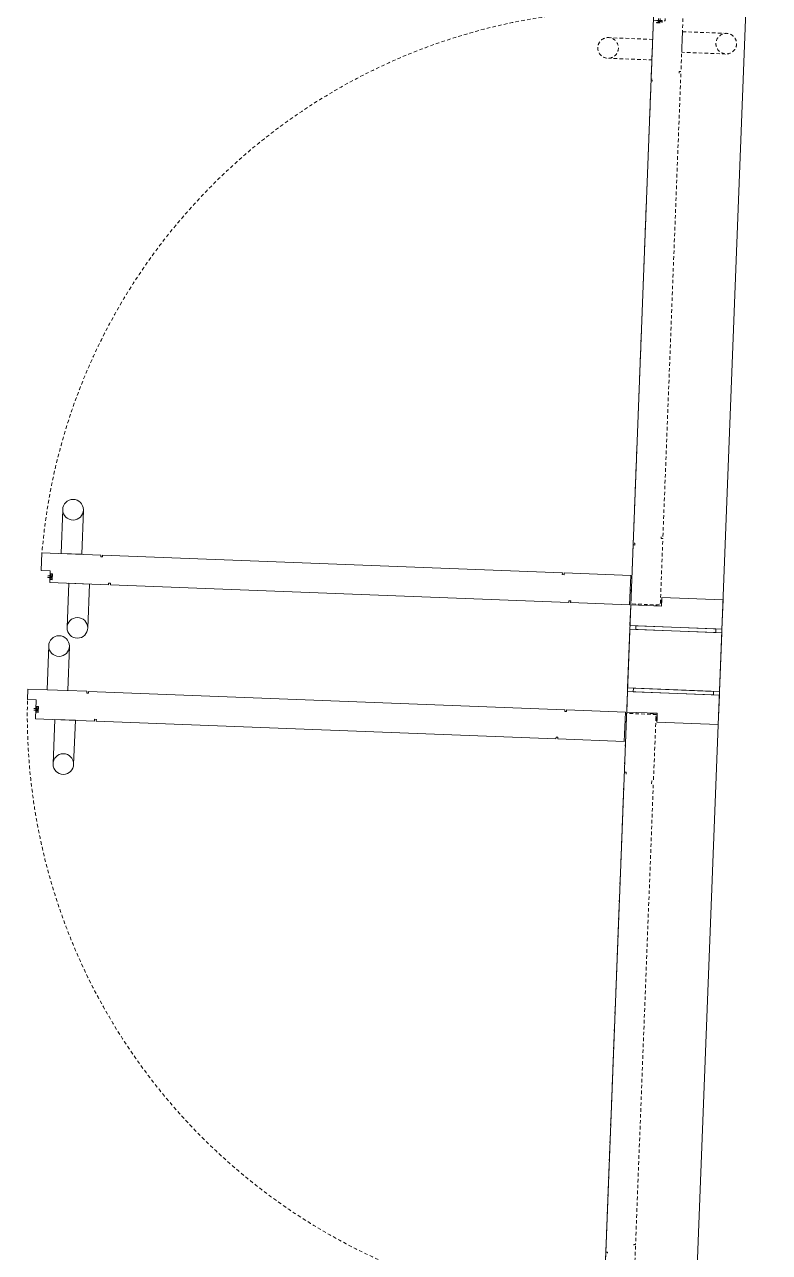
# Model space of a CAD drawing. Header units: millimetres. Extents: x 32078 to 83548, y -4690 to 56252.
# Drawn here: x 47298 to 48561, y 20573 to 22658 of the extents above; entities that cross this region are included whole.
import ezdxf

# ---------------------------------------------------------------- set-up
doc = ezdxf.new("R2010")
doc.units = ezdxf.units.MM
doc.header["$MEASUREMENT"] = 0
doc.linetypes.add('DGN Style 2', pattern=[10, 6, -4])
for name, color, linetype, lineweight in [('DOOR-CODE', 40, 'Continuous', 0), ('DOOR-FRAM', 40, 'Continuous', 0), ('DOOR-HEAD', 42, 'Continuous', 30), ('DOOR-LEAF', 40, 'Continuous', 0), ('DOOR-OPNG', 40, 'Continuous', 0)]:
    doc.layers.add(name, color=color, linetype=linetype, lineweight=lineweight)

# ---------------------------------------------------------------- blocks, each defined once
blk = doc.blocks.new('*U263')
at = {"color": 0, "linetype": 'ByBlock', "lineweight": -2, "flags": 128}
blk.add_lwpolyline([(14.4, -18.4), (-60.6, -15.5), (-59.2, 19.5), (15.7, 16.6)], dxfattribs=at)
at = {"color": 0, "linetype": 'ByBlock', "lineweight": -2}
blk.add_wipeout([(32.5, -1.6), (32.5, -0.5), (32.5, 0.6), (32.4, 1.7), (32.2, 2.8), (31.9, 3.9), (31.6, 4.9), (31.2, 5.9), (30.7, 6.9), (30.2, 7.9), (29.6, 8.8), (29, 9.7), (28.3, 10.6), (27.5, 11.4), (26.7, 12.1), (25.9, 12.9), (25, 13.5), (24.1, 14.1), (23.1, 14.6), (22.1, 15.1), (21.1, 15.5), (20.1, 15.9), (19, 16.2), (17.9, 16.4), (16.8, 16.5), (15.7, 16.6), (14.6, 16.6), (13.5, 16.5), (12.4, 16.4), (11.4, 16.2), (10.3, 15.9), (9.2, 15.6), (8.2, 15.2), (7.2, 14.7), (6.3, 14.2), (5.3, 13.6), (4.4, 13), (3.6, 12.3), (2.8, 11.6), (2, 10.8), (1.3, 9.9), (0.7, 9), (0.1, 8.1), (-0.5, 7.2), (-1, 6.2), (-1.4, 5.1), (-1.7, 4.1), (-2, 3), (-2.2, 2), (-2.4, 0.9), (-2.4, -0.2), (-2.4, -1.3), (-2.4, -2.4), (-2.2, -3.5), (-2.1, -4.6), (-1.8, -5.7), (-1.5, -6.7), (-1.1, -7.7), (-0.6, -8.7), (-0.1, -9.7), (0.5, -10.6), (1.1, -11.5), (1.8, -12.4), (2.6, -13.2), (3.4, -13.9), (4.2, -14.6), (5.1, -15.3), (6, -15.9), (7, -16.4), (8, -16.9), (9, -17.3), (10.1, -17.7), (11.1, -18), (12.2, -18.2), (13.3, -18.3), (14.4, -18.4), (15.5, -18.4), (16.6, -18.3), (17.7, -18.2), (18.7, -18), (19.8, -17.7), (20.9, -17.4), (21.9, -17), (22.9, -16.5), (23.9, -16), (24.8, -15.4), (25.7, -14.8), (26.5, -14.1), (27.3, -13.4), (28.1, -12.6), (28.8, -11.7), (29.5, -10.8), (30.1, -9.9), (30.6, -9), (31.1, -8), (31.5, -6.9), (31.8, -5.9), (32.1, -4.8), (32.3, -3.8)], dxfattribs=at)
blk.add_circle((15.1, -0.9), 17.5, dxfattribs=at)
blk = doc.blocks.new('*U264')
at = {"color": 0, "linetype": 'ByBlock', "lineweight": -2, "extrusion": (0, 0, -1), "flags": 128}
blk.add_lwpolyline([(-42.4, -19.5), (32.6, -16.6), (31.2, 18.4), (-43.7, 15.5)], dxfattribs=at)
at = {"color": 0, "linetype": 'ByBlock', "lineweight": -2}
blk.add_wipeout([(60.6, -2.7), (60.5, -3.8), (60.3, -4.8), (60.1, -5.9), (59.8, -7), (59.5, -8), (59.1, -9), (58.6, -10), (58.1, -11), (57.5, -11.9), (56.8, -12.8), (56.1, -13.6), (55.3, -14.4), (54.5, -15.2), (53.7, -15.9), (52.8, -16.5), (51.9, -17.1), (50.9, -17.6), (49.9, -18.1), (48.9, -18.5), (47.8, -18.8), (46.8, -19.1), (45.7, -19.3), (44.6, -19.4), (43.5, -19.5), (42.4, -19.5), (41.3, -19.4), (40.2, -19.2), (39.1, -19), (38.1, -18.8), (37, -18.4), (36, -18), (35, -17.5), (34, -17), (33.1, -16.4), (32.2, -15.7), (31.4, -15), (30.6, -14.3), (29.9, -13.5), (29.2, -12.6), (28.5, -11.7), (27.9, -10.8), (27.4, -9.8), (27, -8.8), (26.6, -7.8), (26.2, -6.7), (26, -5.7), (25.8, -4.6), (25.6, -3.5), (25.6, -2.4), (25.6, -1.3), (25.7, -0.2), (25.8, 0.9), (26, 2), (26.3, 3), (26.6, 4.1), (27.1, 5.1), (27.5, 6.1), (28.1, 7), (28.7, 8), (29.3, 8.8), (30, 9.7), (30.8, 10.5), (31.6, 11.2), (32.4, 11.9), (33.3, 12.6), (34.3, 13.1), (35.2, 13.7), (36.2, 14.1), (37.3, 14.5), (38.3, 14.9), (39.4, 15.1), (40.5, 15.3), (41.5, 15.5), (42.6, 15.5), (43.7, 15.5), (44.8, 15.4), (45.9, 15.3), (47, 15.1), (48.1, 14.8), (49.1, 14.4), (50.1, 14), (51.1, 13.6), (52.1, 13), (53, 12.4), (53.9, 11.8), (54.7, 11.1), (55.5, 10.3), (56.3, 9.5), (57, 8.6), (57.6, 7.7), (58.2, 6.8), (58.7, 5.8), (59.2, 4.9), (59.6, 3.8), (59.9, 2.8), (60.2, 1.7), (60.4, 0.6), (60.5, -0.5)], dxfattribs=at)
at = {"color": 0, "linetype": 'ByBlock', "lineweight": -2, "extrusion": (0, 0, -1)}
blk.add_circle((-43.1, -2), 17.5, dxfattribs=at)
blk = doc.blocks.new('*U265')
at = {"color": 0, "linetype": 'ByBlock', "lineweight": -2, "flags": 128}
for points in [[(-12.5, 0.2), (-12.5, -0.3), (-9.5, -0.3), (-9.5, -3.3), (-18.5, -3.3), (-18.5, -0.3), (-15.5, -0.3), (-15.5, 0.2), (-19, 0.2), (-19, -3.8), (-9, -3.8), (-9, 0.2), (-12.5, 0.2)], [(-15.5, 3.7), (-15.3, 3.7), (-15.3, -0.3), (-15.5, -0.3), (-15.5, 3.7)], [(-12.7, 3.7), (-12.5, 3.7), (-12.5, -0.3), (-12.7, -0.3), (-12.7, 3.7)], [(-16.5, -0.3), (-16, -0.3), (-16, -1.3), (-16.5, -1.3), (-16.5, -0.3)], [(-15.3, -1.3), (-14.8, -1.3), (-14.8, -3.3), (-15.3, -3.3), (-15.3, -1.3)], [(-13.3, -1.3), (-12.8, -1.3), (-12.8, -3.3), (-13.3, -3.3), (-13.3, -1.3)], [(-12, -0.3), (-11.5, -0.3), (-11.5, -1.3), (-12, -1.3), (-12, -0.3)]]:
    blk.add_lwpolyline(points, close=True, dxfattribs=at)
blk.add_lwpolyline([(-16, -0.7, -0.414214), (-15.6, -0.3), (-12.4, -0.3, -0.414214), (-12, -0.7), (-12, -0.9, -0.414214), (-12.4, -1.3), (-15.6, -1.3, -0.414214), (-16, -0.9), (-16, -0.7)], format="xyb", close=True, dxfattribs=at)
blk = doc.blocks.new('*U262')
at = {"layer": 'DOOR-CODE', "color": 0, "linetype": 'ByBlock', "lineweight": 0, "rotation": 89.99999999999893}
blk.add_blockref('*U265', (-484.5, -15), dxfattribs=at)
at = {"layer": 'DOOR-LEAF', "color": 0, "linetype": 'ByBlock', "rotation": 92.21309999999139}
blk.add_blockref('*U263', (-450.1, 70.9), dxfattribs=at)
at = {"layer": 'DOOR-LEAF', "color": 0, "linetype": 'ByBlock', "extrusion": (0, 0, -1), "rotation": 272.2131783106877}
blk.add_blockref('*U264', (435.1, -70.9), dxfattribs=at)
at = {"layer": 'DOOR-LEAF', "color": 0, "linetype": 'ByBlock', "flags": 128}
blk.add_lwpolyline([(-499.7, 11), (-399.7, 11), (-399.7, 8), (-396.7, 8), (-396.7, 11), (383.7, 11), (383.7, 8), (386.7, 8), (386.7, 11), (499.7, 11), (499.7, -39), (399.7, -39), (399.7, -36), (396.7, -36), (396.7, -39), (-381.7, -39), (-381.7, -36), (-384.7, -36), (-384.7, -39), (-484.7, -39), (-484.7, -19), (-499.7, -19), (-499.7, 11)], close=True, dxfattribs=at)
blk = doc.blocks.new('*U267')
at = {"color": 0, "linetype": 'ByBlock', "lineweight": -2, "flags": 128}
blk.add_lwpolyline([(28.1, -25.9), (-46.8, -23), (-45.5, 11.9), (29.5, 9)], dxfattribs=at)
at = {"color": 0, "linetype": 'ByBlock', "lineweight": -2}
blk.add_wipeout([(46.3, -9.1), (46.3, -8), (46.2, -6.9), (46.1, -5.8), (45.9, -4.7), (45.6, -3.7), (45.3, -2.6), (44.9, -1.6), (44.4, -0.6), (43.9, 0.4), (43.3, 1.3), (42.7, 2.2), (42, 3), (41.3, 3.8), (40.5, 4.6), (39.6, 5.3), (38.7, 6), (37.8, 6.6), (36.8, 7.1), (35.9, 7.6), (34.8, 8), (33.8, 8.3), (32.7, 8.6), (31.7, 8.8), (30.6, 9), (29.5, 9), (28.4, 9.1), (27.3, 9), (26.2, 8.9), (25.1, 8.7), (24, 8.4), (23, 8.1), (22, 7.7), (21, 7.2), (20, 6.7), (19.1, 6.1), (18.2, 5.5), (17.3, 4.8), (16.5, 4), (15.7, 3.2), (15, 2.4), (14.4, 1.5), (13.8, 0.6), (13.3, -0.4), (12.8, -1.4), (12.4, -2.4), (12, -3.4), (11.7, -4.5), (11.5, -5.6), (11.4, -6.7), (11.3, -7.8), (11.3, -8.9), (11.4, -10), (11.5, -11.1), (11.7, -12.1), (11.9, -13.2), (12.3, -14.3), (12.7, -15.3), (13.1, -16.3), (13.7, -17.2), (14.2, -18.2), (14.9, -19.1), (15.6, -19.9), (16.3, -20.7), (17.1, -21.5), (18, -22.2), (18.8, -22.8), (19.8, -23.4), (20.7, -24), (21.7, -24.5), (22.7, -24.9), (23.8, -25.2), (24.8, -25.5), (25.9, -25.7), (27, -25.9), (28.1, -25.9), (29.2, -25.9), (30.3, -25.9), (31.4, -25.7), (32.5, -25.5), (33.5, -25.3), (34.6, -25), (35.6, -24.6), (36.6, -24.1), (37.6, -23.6), (38.5, -23), (39.4, -22.3), (40.3, -21.7), (41.1, -20.9), (41.8, -20.1), (42.5, -19.3), (43.2, -18.4), (43.8, -17.5), (44.3, -16.5), (44.8, -15.5), (45.2, -14.5), (45.6, -13.4), (45.8, -12.4), (46.1, -11.3)], dxfattribs=at)
blk.add_circle((28.8, -8.4), 17.5, dxfattribs=at)
blk = doc.blocks.new('*U268')
at = {"color": 0, "linetype": 'ByBlock', "lineweight": -2, "extrusion": (0, 0, -1), "flags": 128}
blk.add_lwpolyline([(-28.1, -25.9), (46.8, -23), (45.5, 11.9), (-29.5, 9)], dxfattribs=at)
at = {"color": 0, "linetype": 'ByBlock', "lineweight": -2}
blk.add_wipeout([(46.3, -9.1), (46.2, -10.2), (46.1, -11.3), (45.8, -12.4), (45.6, -13.4), (45.2, -14.5), (44.8, -15.5), (44.3, -16.5), (43.8, -17.5), (43.2, -18.4), (42.5, -19.3), (41.8, -20.1), (41.1, -20.9), (40.3, -21.7), (39.4, -22.3), (38.5, -23), (37.6, -23.6), (36.6, -24.1), (35.6, -24.6), (34.6, -25), (33.6, -25.3), (32.5, -25.5), (31.4, -25.7), (30.3, -25.9), (29.2, -25.9), (28.1, -25.9), (27, -25.9), (25.9, -25.7), (24.8, -25.5), (23.8, -25.2), (22.7, -24.9), (21.7, -24.5), (20.7, -24), (19.8, -23.4), (18.8, -22.8), (18, -22.2), (17.1, -21.5), (16.3, -20.7), (15.6, -19.9), (14.9, -19.1), (14.2, -18.2), (13.7, -17.2), (13.1, -16.3), (12.7, -15.3), (12.3, -14.3), (11.9, -13.2), (11.7, -12.1), (11.5, -11.1), (11.4, -10), (11.3, -8.9), (11.3, -7.8), (11.4, -6.7), (11.5, -5.6), (11.7, -4.5), (12, -3.4), (12.4, -2.4), (12.8, -1.4), (13.3, -0.4), (13.8, 0.6), (14.4, 1.5), (15, 2.4), (15.7, 3.2), (16.5, 4), (17.3, 4.8), (18.2, 5.5), (19.1, 6.1), (20, 6.7), (21, 7.2), (22, 7.7), (23, 8.1), (24, 8.4), (25.1, 8.7), (26.2, 8.9), (27.3, 9), (28.4, 9.1), (29.5, 9), (30.6, 9), (31.7, 8.8), (32.7, 8.6), (33.8, 8.3), (34.8, 8), (35.9, 7.6), (36.8, 7.1), (37.8, 6.6), (38.7, 6), (39.6, 5.3), (40.5, 4.6), (41.3, 3.8), (42, 3), (42.7, 2.2), (43.3, 1.3), (43.9, 0.4), (44.4, -0.6), (44.9, -1.6), (45.3, -2.6), (45.6, -3.7), (45.9, -4.7), (46.1, -5.8), (46.2, -6.9)], dxfattribs=at)
at = {"color": 0, "linetype": 'ByBlock', "lineweight": -2, "extrusion": (0, 0, -1)}
blk.add_circle((-28.8, -8.4), 17.5, dxfattribs=at)
blk = doc.blocks.new('*U269')
at = {"color": 0, "linetype": 'ByBlock', "lineweight": -2, "flags": 128}
for points in [[(1.5, -6.8), (1.5, -7.3), (4.5, -7.3), (4.5, -10.3), (-4.5, -10.3), (-4.5, -7.3), (-1.5, -7.3), (-1.5, -6.8), (-5, -6.8), (-5, -10.8), (5, -10.8), (5, -6.8), (1.5, -6.8)], [(-2.5, -7.3), (-2, -7.3), (-2, -8.3), (-2.5, -8.3), (-2.5, -7.3)], [(-1.5, -3.3), (-1.3, -3.3), (-1.3, -7.3), (-1.5, -7.3), (-1.5, -3.3)], [(-1.3, -8.3), (-0.8, -8.3), (-0.8, -10.3), (-1.3, -10.3), (-1.3, -8.3)], [(0.7, -8.3), (1.2, -8.3), (1.2, -10.3), (0.7, -10.3), (0.7, -8.3)], [(1.3, -3.3), (1.5, -3.3), (1.5, -7.3), (1.3, -7.3), (1.3, -3.3)], [(2, -7.3), (2.5, -7.3), (2.5, -8.3), (2, -8.3), (2, -7.3)]]:
    blk.add_lwpolyline(points, close=True, dxfattribs=at)
blk.add_lwpolyline([(-2, -7.7, -0.414214), (-1.6, -7.3), (1.6, -7.3, -0.414214), (2, -7.7), (2, -7.9, -0.414214), (1.6, -8.3), (-1.6, -8.3, -0.414214), (-2, -7.9), (-2, -7.7)], format="xyb", close=True, dxfattribs=at)
blk = doc.blocks.new('*U266')
at = {"layer": 'DOOR-CODE', "color": 0, "linetype": 'ByBlock', "lineweight": 0}
blk.add_blockref('*U269', (-15, 484.5), dxfattribs=at)
at = {"layer": 'DOOR-LEAF', "color": 0, "linetype": 'ByBlock', "rotation": 2.21310000000006}
blk.add_blockref('*U267', (70.9, 450.1), dxfattribs=at)
at = {"layer": 'DOOR-LEAF', "color": 0, "linetype": 'ByBlock', "extrusion": (0, 0, -1), "rotation": 2.213178310679018}
blk.add_blockref('*U268', (70.9, 435.1), dxfattribs=at)
at = {"layer": 'DOOR-LEAF', "color": 0, "linetype": 'ByBlock', "flags": 128}
blk.add_lwpolyline([(25, 492.7), (25, 392.7), (22, 392.7), (22, 389.7), (25, 389.7), (25, -397.7), (22, -397.7), (22, -400.7), (25, -400.7), (25, -513.8), (-25, -513.8), (-25, -413.7), (-22, -413.7), (-22, -410.7), (-25, -410.7), (-25, 374.7), (-22, 374.7), (-22, 377.7), (-25, 377.7), (-25, 477.7), (-5, 477.7), (-5, 492.7), (25, 492.7)], close=True, dxfattribs=at)
blk = doc.blocks.new('*U279')
at = {"color": 0, "linetype": 'ByBlock', "lineweight": -2, "extrusion": (0, 0, -1), "flags": 128}
blk.add_lwpolyline([(-28, -28.9), (46.9, -26), (45.6, 8.9), (-29.3, 6)], dxfattribs=at)
at = {"color": 0, "linetype": 'ByBlock', "lineweight": -2}
blk.add_wipeout([(46.2, -12.1), (46.1, -13.2), (45.9, -14.3), (45.7, -15.4), (45.4, -16.5), (45.1, -17.5), (44.7, -18.5), (44.2, -19.5), (43.7, -20.5), (43.1, -21.4), (42.4, -22.3), (41.7, -23.1), (41, -23.9), (40.2, -24.7), (39.3, -25.4), (38.4, -26), (37.5, -26.6), (36.5, -27.1), (35.5, -27.6), (34.5, -28), (33.4, -28.3), (32.4, -28.6), (31.3, -28.8), (30.2, -28.9), (29.1, -29), (28, -28.9), (26.9, -28.9), (25.8, -28.7), (24.7, -28.5), (23.7, -28.2), (22.6, -27.9), (21.6, -27.5), (20.6, -27), (19.7, -26.5), (18.7, -25.9), (17.8, -25.2), (17, -24.5), (16.2, -23.7), (15.5, -22.9), (14.8, -22.1), (14.1, -21.2), (13.5, -20.3), (13, -19.3), (12.6, -18.3), (12.2, -17.3), (11.8, -16.2), (11.6, -15.2), (11.4, -14.1), (11.2, -13), (11.2, -11.9), (11.2, -10.8), (11.3, -9.7), (11.4, -8.6), (11.6, -7.5), (11.9, -6.5), (12.3, -5.4), (12.7, -4.4), (13.1, -3.4), (13.7, -2.4), (14.3, -1.5), (14.9, -0.6), (15.6, 0.2), (16.4, 1), (17.2, 1.8), (18, 2.4), (18.9, 3.1), (19.9, 3.7), (20.8, 4.2), (21.8, 4.7), (22.9, 5), (23.9, 5.4), (25, 5.6), (26.1, 5.8), (27.2, 6), (28.2, 6), (29.3, 6), (30.4, 6), (31.5, 5.8), (32.6, 5.6), (33.7, 5.3), (34.7, 5), (35.7, 4.6), (36.7, 4.1), (37.7, 3.5), (38.6, 2.9), (39.5, 2.3), (40.3, 1.6), (41.1, 0.8), (41.9, 0), (42.6, -0.8), (43.2, -1.7), (43.8, -2.7), (44.3, -3.6), (44.8, -4.6), (45.2, -5.6), (45.5, -6.7), (45.8, -7.8), (46, -8.8), (46.1, -9.9)], dxfattribs=at)
at = {"color": 0, "linetype": 'ByBlock', "lineweight": -2, "extrusion": (0, 0, -1)}
blk.add_circle((-28.7, -11.5), 17.5, dxfattribs=at)
blk = doc.blocks.new('*U280')
at = {"color": 0, "linetype": 'ByBlock', "lineweight": -2, "flags": 128}
blk.add_lwpolyline([(28, -28.9), (-46.9, -26), (-45.6, 8.9), (29.3, 6)], dxfattribs=at)
at = {"color": 0, "linetype": 'ByBlock', "lineweight": -2}
blk.add_wipeout([(46.2, -12.1), (46.2, -11), (46.1, -9.9), (46, -8.8), (45.8, -7.8), (45.5, -6.7), (45.2, -5.6), (44.8, -4.6), (44.3, -3.6), (43.8, -2.7), (43.2, -1.7), (42.6, -0.8), (41.9, 0), (41.1, 0.8), (40.3, 1.6), (39.5, 2.3), (38.6, 2.9), (37.7, 3.5), (36.7, 4.1), (35.7, 4.6), (34.7, 5), (33.7, 5.3), (32.6, 5.6), (31.5, 5.8), (30.4, 6), (29.3, 6), (28.2, 6), (27.2, 6), (26.1, 5.8), (25, 5.6), (23.9, 5.4), (22.9, 5), (21.8, 4.7), (20.8, 4.2), (19.9, 3.7), (18.9, 3.1), (18, 2.4), (17.2, 1.8), (16.4, 1), (15.6, 0.2), (14.9, -0.6), (14.3, -1.5), (13.7, -2.4), (13.1, -3.4), (12.7, -4.4), (12.3, -5.4), (11.9, -6.5), (11.6, -7.5), (11.4, -8.6), (11.3, -9.7), (11.2, -10.8), (11.2, -11.9), (11.2, -13), (11.4, -14.1), (11.6, -15.2), (11.8, -16.2), (12.2, -17.3), (12.6, -18.3), (13, -19.3), (13.5, -20.3), (14.1, -21.2), (14.8, -22.1), (15.5, -22.9), (16.2, -23.7), (17, -24.5), (17.8, -25.2), (18.7, -25.9), (19.7, -26.5), (20.6, -27), (21.6, -27.5), (22.6, -27.9), (23.7, -28.2), (24.7, -28.5), (25.8, -28.7), (26.9, -28.9), (28, -28.9), (29.1, -29), (30.2, -28.9), (31.3, -28.8), (32.4, -28.6), (33.4, -28.3), (34.5, -28), (35.5, -27.6), (36.5, -27.1), (37.5, -26.6), (38.4, -26), (39.3, -25.4), (40.2, -24.7), (41, -23.9), (41.7, -23.1), (42.4, -22.3), (43.1, -21.4), (43.7, -20.5), (44.2, -19.5), (44.7, -18.5), (45.1, -17.5), (45.4, -16.5), (45.7, -15.4), (45.9, -14.3)], dxfattribs=at)
blk.add_circle((28.7, -11.5), 17.5, dxfattribs=at)
blk = doc.blocks.new('*U281')
at = {"color": 0, "linetype": 'ByBlock', "lineweight": -2, "flags": 128}
for points in [[(1.5, 10.3), (1.5, 9.8), (4.5, 9.8), (4.5, 6.8), (-4.5, 6.8), (-4.5, 9.8), (-1.5, 9.8), (-1.5, 10.3), (-5, 10.3), (-5, 6.3), (5, 6.3), (5, 10.3), (1.5, 10.3)], [(-2.5, 9.8), (-2, 9.8), (-2, 8.8), (-2.5, 8.8), (-2.5, 9.8)], [(-1.5, 13.8), (-1.3, 13.8), (-1.3, 9.8), (-1.5, 9.8), (-1.5, 13.8)], [(-1.3, 8.8), (-0.8, 8.8), (-0.8, 6.8), (-1.3, 6.8), (-1.3, 8.8)], [(0.7, 8.8), (1.2, 8.8), (1.2, 6.8), (0.7, 6.8), (0.7, 8.8)], [(1.3, 13.8), (1.5, 13.8), (1.5, 9.8), (1.3, 9.8), (1.3, 13.8)], [(2, 9.8), (2.5, 9.8), (2.5, 8.8), (2, 8.8), (2, 9.8)]]:
    blk.add_lwpolyline(points, close=True, dxfattribs=at)
blk.add_lwpolyline([(-2, 9.4, -0.414214), (-1.6, 9.8), (1.6, 9.8, -0.414214), (2, 9.4), (2, 9.2, -0.414214), (1.6, 8.8), (-1.6, 8.8, -0.414214), (-2, 9.2), (-2, 9.4)], format="xyb", close=True, dxfattribs=at)
blk = doc.blocks.new('*U278')
at = {"layer": 'DOOR-CODE', "color": 0, "linetype": 'ByBlock', "lineweight": 0, "rotation": 180}
blk.add_blockref('*U281', (9, -492), dxfattribs=at)
at = {"layer": 'DOOR-LEAF', "color": 0, "linetype": 'ByBlock', "rotation": 2.21310000000006}
blk.add_blockref('*U280', (70.9, -441.9), dxfattribs=at)
at = {"layer": 'DOOR-LEAF', "color": 0, "linetype": 'ByBlock', "extrusion": (0, 0, -1), "rotation": 2.213178310679018}
blk.add_blockref('*U279', (70.9, -456.9), dxfattribs=at)
at = {"layer": 'DOOR-LEAF', "color": 0, "linetype": 'ByBlock', "flags": 128}
blk.add_lwpolyline([(-25, 501.2), (-25, 401.2), (-22, 401.2), (-22, 398.2), (-25, 398.2), (-25, -414.3), (-22, -414.3), (-22, -417.3), (-25, -417.3), (-25, -517.3), (-7, -517.3), (-7, -502.3), (25, -502.3), (25, -402.3), (22, -402.3), (22, -399.3), (25, -399.3), (25, 381.2), (22, 381.2), (22, 388.2), (25, 388.2), (25, 501.2), (-25, 501.2)], close=True, dxfattribs=at)
blk = doc.blocks.new('*U291')
at = {"color": 0, "linetype": 'ByBlock', "lineweight": -2, "extrusion": (0, 0, -1), "flags": 128}
blk.add_lwpolyline([(-22.4, -18.7), (52.6, -15.8), (51.2, 19.2), (-23.7, 16.3)], dxfattribs=at)
at = {"color": 0, "linetype": 'ByBlock', "lineweight": -2}
blk.add_wipeout([(40.5, -1.9), (40.5, -3), (40.3, -4.1), (40.1, -5.1), (39.8, -6.2), (39.5, -7.3), (39.1, -8.3), (38.6, -9.3), (38, -10.2), (37.5, -11.1), (36.8, -12), (36.1, -12.9), (35.3, -13.7), (34.5, -14.4), (33.7, -15.1), (32.8, -15.8), (31.8, -16.3), (30.9, -16.9), (29.9, -17.3), (28.9, -17.7), (27.8, -18), (26.7, -18.3), (25.7, -18.5), (24.6, -18.6), (23.5, -18.7), (22.4, -18.7), (21.3, -18.6), (20.2, -18.5), (19.1, -18.3), (18, -18), (17, -17.6), (16, -17.2), (15, -16.7), (14, -16.2), (13.1, -15.6), (12.2, -15), (11.4, -14.3), (10.6, -13.5), (9.8, -12.7), (9.1, -11.8), (8.5, -10.9), (7.9, -10), (7.4, -9), (6.9, -8), (6.5, -7), (6.2, -6), (5.9, -4.9), (5.7, -3.8), (5.6, -2.7), (5.6, -1.6), (5.6, -0.5), (5.6, 0.6), (5.8, 1.7), (6, 2.7), (6.3, 3.8), (6.6, 4.8), (7, 5.9), (7.5, 6.8), (8, 7.8), (8.6, 8.7), (9.3, 9.6), (10, 10.5), (10.8, 11.3), (11.6, 12), (12.4, 12.7), (13.3, 13.3), (14.2, 13.9), (15.2, 14.4), (16.2, 14.9), (17.2, 15.3), (18.3, 15.6), (19.4, 15.9), (20.4, 16.1), (21.5, 16.2), (22.6, 16.3), (23.7, 16.3), (24.8, 16.2), (25.9, 16.1), (27, 15.8), (28.1, 15.6), (29.1, 15.2), (30.1, 14.8), (31.1, 14.3), (32.1, 13.8), (33, 13.2), (33.9, 12.5), (34.7, 11.8), (35.5, 11.1), (36.3, 10.3), (37, 9.4), (37.6, 8.5), (38.2, 7.6), (38.7, 6.6), (39.2, 5.6), (39.6, 4.6), (39.9, 3.6), (40.2, 2.5), (40.4, 1.4), (40.5, 0.3)], dxfattribs=at)
at = {"color": 0, "linetype": 'ByBlock', "lineweight": -2, "extrusion": (0, 0, -1)}
blk.add_circle((-23, -1.2), 17.5, dxfattribs=at)
blk = doc.blocks.new('*U292')
at = {"color": 0, "linetype": 'ByBlock', "lineweight": -2, "flags": 128}
blk.add_lwpolyline([(34.4, -19.2), (-40.5, -16.3), (-39.2, 18.7), (35.7, 15.8)], dxfattribs=at)
at = {"color": 0, "linetype": 'ByBlock', "lineweight": -2}
blk.add_wipeout([(52.6, -2.3), (52.6, -1.2), (52.5, -0.2), (52.4, 0.9), (52.2, 2), (51.9, 3.1), (51.6, 4.1), (51.2, 5.2), (50.7, 6.2), (50.2, 7.1), (49.6, 8.1), (49, 9), (48.3, 9.8), (47.5, 10.6), (46.7, 11.4), (45.9, 12.1), (45, 12.7), (44.1, 13.3), (43.1, 13.9), (42.1, 14.3), (41.1, 14.7), (40.1, 15.1), (39, 15.4), (37.9, 15.6), (36.8, 15.7), (35.7, 15.8), (34.6, 15.8), (33.5, 15.8), (32.5, 15.6), (31.4, 15.4), (30.3, 15.2), (29.3, 14.8), (28.2, 14.4), (27.2, 14), (26.3, 13.5), (25.3, 12.9), (24.4, 12.2), (23.6, 11.5), (22.8, 10.8), (22, 10), (21.3, 9.2), (20.7, 8.3), (20.1, 7.3), (19.5, 6.4), (19.1, 5.4), (18.6, 4.4), (18.3, 3.3), (18, 2.3), (17.8, 1.2), (17.7, 0.1), (17.6, -1), (17.6, -2.1), (17.6, -3.2), (17.8, -4.3), (18, -5.4), (18.2, -6.4), (18.6, -7.5), (19, -8.5), (19.4, -9.5), (19.9, -10.5), (20.5, -11.4), (21.2, -12.3), (21.9, -13.2), (22.6, -14), (23.4, -14.7), (24.2, -15.4), (25.1, -16.1), (26.1, -16.7), (27, -17.2), (28, -17.7), (29, -18.1), (30.1, -18.4), (31.1, -18.7), (32.2, -18.9), (33.3, -19.1), (34.4, -19.2), (35.5, -19.2), (36.6, -19.1), (37.7, -19), (38.8, -18.8), (39.8, -18.5), (40.9, -18.2), (41.9, -17.8), (42.9, -17.3), (43.9, -16.8), (44.8, -16.2), (45.7, -15.6), (46.5, -14.9), (47.4, -14.1), (48.1, -13.3), (48.8, -12.5), (49.5, -11.6), (50.1, -10.7), (50.6, -9.7), (51.1, -8.7), (51.5, -7.7), (51.8, -6.7), (52.1, -5.6), (52.3, -4.5)], dxfattribs=at)
blk.add_circle((35.1, -1.7), 17.5, dxfattribs=at)
blk = doc.blocks.new('*U293')
at = {"color": 0, "linetype": 'ByBlock', "lineweight": -2, "flags": 128}
for points in [[(-4.5, 0.2), (-4.5, -0.3), (-1.5, -0.3), (-1.5, -3.3), (-10.5, -3.3), (-10.5, -0.3), (-7.5, -0.3), (-7.5, 0.2), (-11, 0.2), (-11, -3.8), (-1, -3.8), (-1, 0.2), (-4.5, 0.2)], [(-7.5, 3.7), (-7.3, 3.7), (-7.3, -0.3), (-7.5, -0.3), (-7.5, 3.7)], [(-4.7, 3.7), (-4.5, 3.7), (-4.5, -0.3), (-4.7, -0.3), (-4.7, 3.7)], [(-8.5, -0.3), (-8, -0.3), (-8, -1.3), (-8.5, -1.3), (-8.5, -0.3)], [(-7.3, -1.3), (-6.8, -1.3), (-6.8, -3.3), (-7.3, -3.3), (-7.3, -1.3)], [(-5.3, -1.3), (-4.8, -1.3), (-4.8, -3.3), (-5.3, -3.3), (-5.3, -1.3)], [(-4, -0.3), (-3.5, -0.3), (-3.5, -1.3), (-4, -1.3), (-4, -0.3)]]:
    blk.add_lwpolyline(points, close=True, dxfattribs=at)
blk.add_lwpolyline([(-8, -0.7, -0.414214), (-7.6, -0.3), (-4.4, -0.3, -0.414214), (-4, -0.7), (-4, -0.9, -0.414214), (-4.4, -1.3), (-7.6, -1.3, -0.414214), (-8, -0.9), (-8, -0.7)], format="xyb", close=True, dxfattribs=at)
blk = doc.blocks.new('*U290')
at = {"layer": 'DOOR-CODE', "color": 0, "linetype": 'ByBlock', "lineweight": 0, "rotation": 89.99999999999893}
blk.add_blockref('*U293', (-492, -9), dxfattribs=at)
at = {"layer": 'DOOR-LEAF', "color": 0, "linetype": 'ByBlock', "extrusion": (0, 0, -1), "rotation": 92.2131783106794}
blk.add_blockref('*U291', (456.9, 70.9), dxfattribs=at)
at = {"layer": 'DOOR-LEAF', "color": 0, "linetype": 'ByBlock', "rotation": 272.2130999999997}
blk.add_blockref('*U292', (-441.9, -70.9), dxfattribs=at)
at = {"layer": 'DOOR-LEAF', "color": 0, "linetype": 'ByBlock', "flags": 128}
blk.add_lwpolyline([(507.2, 19), (407.2, 19), (407.2, 16), (404.2, 16), (404.2, 19), (-404.2, 19), (-404.2, 16), (-407.2, 16), (-407.2, 19), (-507.2, 19), (-507.2, 1), (-492.2, 1), (-492.2, -31), (-392.2, -31), (-392.2, -28), (-389.2, -28), (-389.2, -31), (391.2, -31), (391.2, -28), (394.2, -28), (394.2, -31), (507.2, -31), (507.2, 19)], close=True, dxfattribs=at)
blk = doc.blocks.new('*U261')
at = {"layer": 'DOOR-CODE', "color": 0, "lineweight": 13, "flags": 128}
for points in [[(471.7, 44.4), (464.5, 42.7), (476.5, 42.2), (476.9, 54.2), (474.6, 47)], [(464.6, -141.5), (457.4, -139.2), (469.4, -139.7), (469, -151.7), (467.2, -144.4)]]:
    blk.add_lwpolyline(points, dxfattribs=at)
at = {"layer": 'DOOR-FRAM', "color": 0, "flags": 128}
for points in [[(579, 3.2), (423.1, 9.2), (424.5, 44.2), (476.5, 42.2), (477, 57.2), (581, 53.2), (579, 3.2)], [(422.9, 3.2), (578.8, -2.8), (574.9, -102.8), (419, -96.7), (422.9, 3.2)], [(433.1, 8.8), (569, 3.6), (568.8, -2.4), (432.9, 2.8), (433.1, 8.8)], [(574.7, -108.8), (418.8, -102.7), (417.5, -137.7), (469.4, -139.7), (468.8, -154.7), (572.8, -158.7), (574.7, -108.8)], [(429, -97.1), (564.9, -102.4), (564.7, -108.4), (428.8, -103.1), (429, -97.1)]]:
    blk.add_lwpolyline(points, close=True, dxfattribs=at)
at = {"layer": 'DOOR-HEAD', "color": 0, "lineweight": 0, "flags": 128}
blk.add_lwpolyline([(503.8, 2096.6), (659.7, 2090.6), (494.3, -2190.2), (338.4, -2184.2), (503.8, 2096.6)], close=True, dxfattribs=at)
at = {"layer": 'DOOR-OPNG', "color": 0, "linetype": 'DGN Style 2'}
for centre, radius, start, end in [((428.1, 47.6), 1006.1, 85.138, 175.138), ((416.2, -142.6), 1015.4, 177.5085, 268.8613)]:
    blk.add_arc(centre, radius, start, end, dxfattribs=at)
at = {"layer": 'DOOR-LEAF', "color": 0, "rotation": 357.7868999999999}
blk.add_blockref('*U262', (-75.4, 102.6), dxfattribs=at)
at = {"layer": 'DOOR-LEAF', "color": 0, "linetype": 'DGN Style 2', "rotation": 357.7868999999999}
blk.add_blockref('*U278', (423, -641.5), dxfattribs=at)
blk.add_blockref('*U266', (469.4, 558.6), dxfattribs=at)
at = {"layer": 'DOOR-LEAF', "color": 0, "rotation": 357.7868999999999}
blk.add_blockref('*U290', (-92.1, -137), dxfattribs=at)

msp = doc.modelspace()

# ---------------------------------------------------------------- block references
at = {"layer": 'DOOR-HEAD', "lineweight": 0}
msp.add_blockref('*U261', (47901.4, 21628), dxfattribs=at)

doc.saveas('drawing.dxf')
